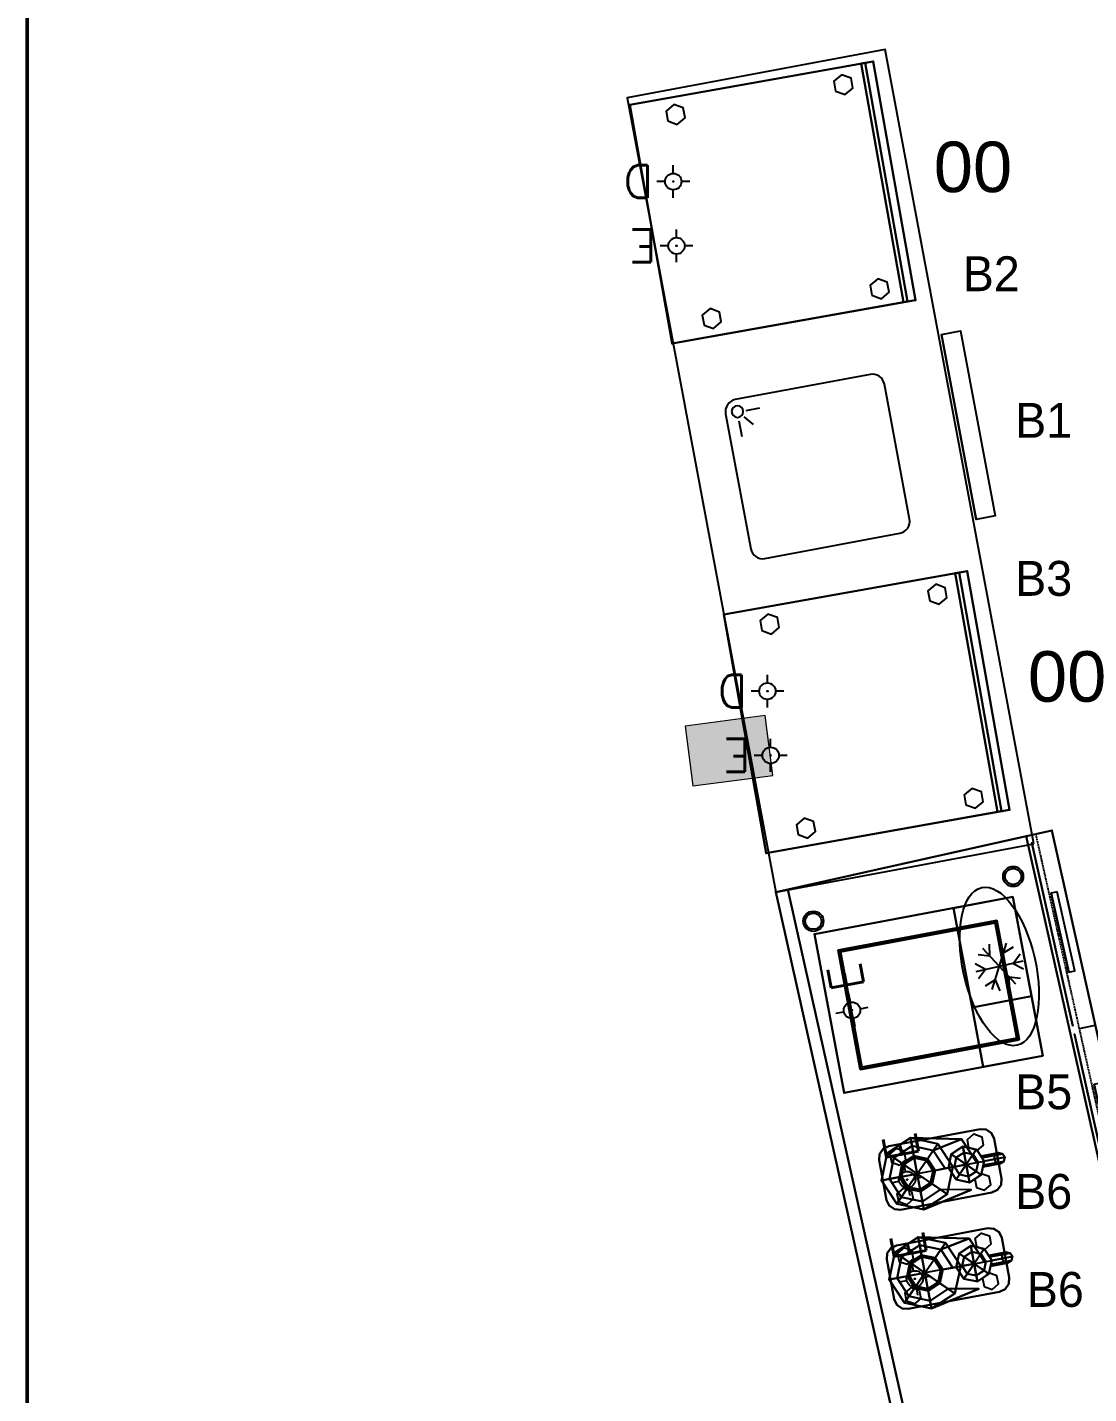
# Model space of a CAD drawing. Header units: millimetres. Extents: x 89237 to 96871, y -22823 to -19192.
# Drawn here: x 89883.7 to 90146.6, y -21061.9 to -20723.7 of the extents above; entities that cross this region are included whole.
import ezdxf
from ezdxf.enums import TextEntityAlignment as Align

# ---------------------------------------------------------------- set-up
doc = ezdxf.new("R2010")
doc.units = ezdxf.units.MM
doc.header["$LTSCALE"] = 5
doc.linetypes.add('NASCOSTA', pattern=[0.375, 0.25, -0.125])
for name, color, linetype in [('200-EquipBlack-3d', 250, 'Continuous'), ('200-EquipBorder-2d', 9, 'Continuous'), ('200-EquipGlass-3D', 140, 'Continuous'), ('200-EquipGlass3ds-3D', 140, 'Continuous'), ('200-EquipID-2d', 7, 'Continuous'), ('200-EquipInternal-2d', 252, 'Continuous'), ('200-EquipSteel-3d', 9, 'Continuous'), ('250-Connections-2d', 6, 'Continuous'), ('250-Drain-2D', 140, 'Continuous'), ('250-ele-2d', 20, 'Continuous'), ('HG-002 Çizgi', 7, 'Continuous')]:
    doc.layers.add(name, color=color, linetype=linetype)
doc.layers.add('200-InsPoint-3D', color=3, linetype='Continuous', plot=False)
doc.layers.add('KALEM0.12', color=220, linetype='Continuous', lineweight=15)
doc.layers.add('KALEM0.45', color=32, linetype='Continuous', lineweight=50)
doc.styles.add('ARIAL', font='arial.ttf')
doc.styles.add('ROMANS', font='micross.ttf')
doc.styles.add('SIMPLEX', font='simplex')
doc.styles.add('TAKSİM', font='GOTHIC.TTF', dxfattribs={"height": 20})

# ---------------------------------------------------------------- blocks, each defined once
blk = doc.blocks.new('ECON')
at = {"layer": '250-ele-2d'}
for p, q in [((0, 40.6), (0, 20.3)), ((-40.6, 0), (-20.3, 0)), ((20.3, 0), (40.6, 0)), ((0, -20.3), (0, -40.6))]:
    blk.add_line(p, q, dxfattribs=at)
for radius in [20.3, 1]:
    blk.add_circle((0, 0), radius, dxfattribs=at)
blk.add_point((0, 0), dxfattribs=at)
at = {"layer": '250-ele-2d', "style": 'SIMPLEX', "flags": 8}
blk.add_attdef('E', (50, -40.6), '', height=81, dxfattribs=at)
blk = doc.blocks.new('AGRUMETTE')
at = {"layer": '200-EquipBorder-2d'}
blk.add_lwpolyline([(0, -500), (0, 0), (400, 0), (400, -500)], close=True, dxfattribs=at)
at = {"layer": '200-EquipInternal-2d'}
for points in [[(50, -450), (50, -50), (350, -50), (350, -450)], [(55, -445), (55, -55), (345, -55), (345, -445)]]:
    blk.add_lwpolyline(points, close=True, dxfattribs=at)
at = {"layer": '200-EquipSteel-3d'}
for p, q in [((50, -450, 1700), (350, -450, 1700)), ((50, -450, 1775), (350, -450, 1775))]:
    blk.add_line(p, q, dxfattribs=at)
for points in [[(0, 0, 1700), (0, -500, 1700), (400, -500, 1700), (400, 0, 1700)], [(400, 0, 900), (400, 0, 1700), (0, 0, 1700), (0, 0, 900)], [(400, -350, 950), (400, -350, 1150), (150, -350, 1150), (150, -350, 950)], [(150, -500, 950), (400, -500, 950), (400, -350, 950), (150, -350, 950)], [(150, -500, 1150), (400, -500, 1150), (400, -350, 1150), (150, -350, 1150)], [(400, -500, 900), (400, -500, 950), (0, -500, 950), (0, -500, 900)], [(0, -500, 1700), (0, -500, 1150), (400, -500, 1150), (400, -500, 1700)]]:
    blk.add_3dface(points, dxfattribs=at)
for points, invisible_edges in [([(0, -350, 950), (0, -500, 950), (0, -500, 900), (0, 0, 900)], 8), ([(0, 0, 900), (0, 0, 1150), (0, -350, 1150), (0, -350, 950)], 10), ([(0, 0, 1700), (0, -500, 1700), (0, -500, 1150), (0, 0, 1150)], 4), ([(400, 0, 1700), (400, -500, 1700), (400, -500, 1150), (400, 0, 1150)], 4), ([(400, 0, 900), (400, 0, 1150), (400, -350, 1150), (400, -350, 950)], 10), ([(400, -350, 950), (400, -500, 950), (400, -500, 900), (400, 0, 900)], 8)]:
    blk.add_3dface(points, dxfattribs=dict(at, invisible_edges=invisible_edges))
at = {"layer": '200-InsPoint-3D'}
for p in [(0, 0), (400, 0)]:
    blk.add_point(p, dxfattribs=at)
at = {"layer": '250-ele-2d'}
blk.add_blockref('ECON', (197.6, -56.6), dxfattribs=at).add_auto_attribs({'E': 'E'})
at = {"layer": '200-InsPoint-3D'}
blk.add_attdef('DISTANG', (0, 0), '', height=1, dxfattribs=at)
at = {"layer": '200-EquipSteel-3d'}
mesh = blk.add_polymesh((6, 3), dxfattribs=at)
for k, corner in enumerate([(55, -55, 1705), (55, -55, 1700), (55, -55, 1700), (55, -445, 1705), (55, -445, 1700), (55, -445, 1700), (50, -450, 1705), (50, -450, 1700), (55, -445, 1700), (50, -50, 1705), (50, -50, 1700), (55, -55, 1700), (50, -50, 1705), (50, -50, 1705), (55, -55, 1705), (50, -450, 1705), (50, -450, 1705), (55, -445, 1705)]):
    mesh.set_mesh_vertex(divmod(k, 3), corner)
mesh = blk.add_polymesh((6, 3), dxfattribs=at)
for k, corner in enumerate([(350, -50, 1705), (350, -50, 1700), (350, -50, 1700), (50, -50, 1705), (50, -50, 1700), (50, -50, 1700), (55, -55, 1705), (55, -55, 1700), (50, -50, 1700), (345, -55, 1705), (345, -55, 1700), (350, -50, 1700), (345, -55, 1705), (345, -55, 1705), (350, -50, 1705), (55, -55, 1705), (55, -55, 1705), (50, -50, 1705)]):
    mesh.set_mesh_vertex(divmod(k, 3), corner)
mesh = blk.add_polymesh((6, 3), dxfattribs=at)
for k, corner in enumerate([(350, -50, 1780), (350, -50, 1775), (350, -50, 1775), (50, -50, 1780), (50, -50, 1775), (50, -50, 1775), (55, -55, 1780), (55, -55, 1775), (50, -50, 1775), (345, -55, 1780), (345, -55, 1775), (350, -50, 1775), (345, -55, 1780), (345, -55, 1780), (350, -50, 1780), (55, -55, 1780), (55, -55, 1780), (50, -50, 1780)]):
    mesh.set_mesh_vertex(divmod(k, 3), corner)
mesh = blk.add_polymesh((6, 3), dxfattribs=at)
for k, corner in enumerate([(55, -55, 1780), (55, -55, 1775), (55, -55, 1775), (55, -445, 1780), (55, -445, 1775), (55, -445, 1775), (50, -450, 1780), (50, -450, 1775), (55, -445, 1775), (50, -50, 1780), (50, -50, 1775), (55, -55, 1775), (50, -50, 1780), (50, -50, 1780), (55, -55, 1780), (50, -450, 1780), (50, -450, 1780), (55, -445, 1780)]):
    mesh.set_mesh_vertex(divmod(k, 3), corner)
mesh = blk.add_polymesh((6, 3), dxfattribs=at)
for k, corner in enumerate([(55, -55, 1775), (55, -55, 1705), (55, -55, 1705), (50, -55, 1775), (50, -55, 1705), (50, -55, 1705), (50, -50, 1775), (50, -50, 1705), (50, -55, 1705), (55, -50, 1775), (55, -50, 1705), (55, -55, 1705), (55, -50, 1775), (55, -50, 1775), (55, -55, 1775), (50, -50, 1775), (50, -50, 1775), (50, -55, 1775)]):
    mesh.set_mesh_vertex(divmod(k, 3), corner)
mesh = blk.add_polymesh((6, 3), dxfattribs=at)
for k, corner in enumerate([(50, -445, 1742.5), (50, -445, 1737.5), (50, -445, 1737.5), (50, -55, 1742.5), (50, -55, 1737.5), (50, -55, 1737.5), (55, -55, 1742.5), (55, -55, 1737.5), (50, -55, 1737.5), (55, -445, 1742.5), (55, -445, 1737.5), (50, -445, 1737.5), (55, -445, 1742.5), (55, -445, 1742.5), (50, -445, 1742.5), (55, -55, 1742.5), (55, -55, 1742.5), (50, -55, 1742.5)]):
    mesh.set_mesh_vertex(divmod(k, 3), corner)
mesh = blk.add_polymesh((6, 3), dxfattribs=at)
for k, corner in enumerate([(345, -55, 1742.5), (345, -55, 1737.5), (345, -55, 1737.5), (55, -55, 1742.5), (55, -55, 1737.5), (55, -55, 1737.5), (55, -50, 1742.5), (55, -50, 1737.5), (55, -55, 1737.5), (345, -50, 1742.5), (345, -50, 1737.5), (345, -55, 1737.5), (345, -50, 1742.5), (345, -50, 1742.5), (345, -55, 1742.5), (55, -50, 1742.5), (55, -50, 1742.5), (55, -55, 1742.5)]):
    mesh.set_mesh_vertex(divmod(k, 3), corner)
mesh = blk.add_polymesh((6, 3), dxfattribs=at)
for k, corner in enumerate([(345, -55, 1705), (345, -55, 1700), (345, -55, 1700), (345, -445, 1705), (345, -445, 1700), (345, -445, 1700), (350, -450, 1705), (350, -450, 1700), (345, -445, 1700), (350, -50, 1705), (350, -50, 1700), (345, -55, 1700), (350, -50, 1705), (350, -50, 1705), (345, -55, 1705), (350, -450, 1705), (350, -450, 1705), (345, -445, 1705)]):
    mesh.set_mesh_vertex(divmod(k, 3), corner)
mesh = blk.add_polymesh((6, 3), dxfattribs=at)
for k, corner in enumerate([(345, -55, 1780), (345, -55, 1775), (345, -55, 1775), (345, -445, 1780), (345, -445, 1775), (345, -445, 1775), (350, -450, 1780), (350, -450, 1775), (345, -445, 1775), (350, -50, 1780), (350, -50, 1775), (345, -55, 1775), (350, -50, 1780), (350, -50, 1780), (345, -55, 1780), (350, -450, 1780), (350, -450, 1780), (345, -445, 1780)]):
    mesh.set_mesh_vertex(divmod(k, 3), corner)
mesh = blk.add_polymesh((6, 3), dxfattribs=at)
for k, corner in enumerate([(350, -55, 1775), (350, -55, 1705), (350, -55, 1705), (345, -55, 1775), (345, -55, 1705), (345, -55, 1705), (345, -50, 1775), (345, -50, 1705), (345, -55, 1705), (350, -50, 1775), (350, -50, 1705), (350, -55, 1705), (350, -50, 1775), (350, -50, 1775), (350, -55, 1775), (345, -50, 1775), (345, -50, 1775), (345, -55, 1775)]):
    mesh.set_mesh_vertex(divmod(k, 3), corner)
mesh = blk.add_polymesh((6, 3), dxfattribs=at)
for k, corner in enumerate([(345, -55, 1742.5), (345, -55, 1737.5), (345, -55, 1737.5), (345, -445, 1742.5), (345, -445, 1737.5), (345, -445, 1737.5), (350, -445, 1742.5), (350, -445, 1737.5), (345, -445, 1737.5), (350, -55, 1742.5), (350, -55, 1737.5), (345, -55, 1737.5), (350, -55, 1742.5), (350, -55, 1742.5), (345, -55, 1742.5), (350, -445, 1742.5), (350, -445, 1742.5), (345, -445, 1742.5)]):
    mesh.set_mesh_vertex(divmod(k, 3), corner)
mesh = blk.add_polymesh((6, 3), dxfattribs=at)
for k, corner in enumerate([(150, -500, 1150), (150, -500, 950), (150, -500, 950), (0, -500, 1150), (0, -500, 950), (0, -500, 950), (0, -350, 1150), (0, -350, 950), (0, -500, 950), (150, -350, 1150), (150, -350, 950), (150, -500, 950), (150, -350, 1150), (150, -350, 1150), (150, -500, 1150), (0, -350, 1150), (0, -350, 1150), (0, -500, 1150)]):
    mesh.set_mesh_vertex(divmod(k, 3), corner)
mesh = blk.add_polymesh((6, 3), dxfattribs=at)
for k, corner in enumerate([(350, -450, 1705), (350, -450, 1700), (350, -450, 1700), (50, -450, 1705), (50, -450, 1700), (50, -450, 1700), (55, -445, 1705), (55, -445, 1700), (50, -450, 1700), (345, -445, 1705), (345, -445, 1700), (350, -450, 1700), (345, -445, 1705), (345, -445, 1705), (350, -450, 1705), (55, -445, 1705), (55, -445, 1705), (50, -450, 1705)]):
    mesh.set_mesh_vertex(divmod(k, 3), corner)
mesh = blk.add_polymesh((6, 3), dxfattribs=at)
for k, corner in enumerate([(350, -450, 1780), (350, -450, 1775), (350, -450, 1775), (50, -450, 1780), (50, -450, 1775), (50, -450, 1775), (55, -445, 1780), (55, -445, 1775), (50, -450, 1775), (345, -445, 1780), (345, -445, 1775), (350, -450, 1775), (345, -445, 1780), (345, -445, 1780), (350, -450, 1780), (55, -445, 1780), (55, -445, 1780), (50, -450, 1780)]):
    mesh.set_mesh_vertex(divmod(k, 3), corner)
mesh = blk.add_polymesh((6, 3), dxfattribs=at)
for k, corner in enumerate([(55, -450, 1775), (55, -450, 1705), (55, -450, 1705), (50, -450, 1775), (50, -450, 1705), (50, -450, 1705), (50, -445, 1775), (50, -445, 1705), (50, -450, 1705), (55, -445, 1775), (55, -445, 1705), (55, -450, 1705), (55, -445, 1775), (55, -445, 1775), (55, -450, 1775), (50, -445, 1775), (50, -445, 1775), (50, -450, 1775)]):
    mesh.set_mesh_vertex(divmod(k, 3), corner)
mesh = blk.add_polymesh((6, 3), dxfattribs=at)
for k, corner in enumerate([(345, -450, 1742.5), (345, -450, 1737.5), (345, -450, 1737.5), (55, -450, 1742.5), (55, -450, 1737.5), (55, -450, 1737.5), (55, -445, 1742.5), (55, -445, 1737.5), (55, -450, 1737.5), (345, -445, 1742.5), (345, -445, 1737.5), (345, -450, 1737.5), (345, -445, 1742.5), (345, -445, 1742.5), (345, -450, 1742.5), (55, -445, 1742.5), (55, -445, 1742.5), (55, -450, 1742.5)]):
    mesh.set_mesh_vertex(divmod(k, 3), corner)
mesh = blk.add_polymesh((6, 3), dxfattribs=at)
for k, corner in enumerate([(350, -450, 1775), (350, -450, 1705), (350, -450, 1705), (345, -450, 1775), (345, -450, 1705), (345, -450, 1705), (345, -445, 1775), (345, -445, 1705), (345, -450, 1705), (350, -445, 1775), (350, -445, 1705), (350, -450, 1705), (350, -445, 1775), (350, -445, 1775), (350, -450, 1775), (345, -445, 1775), (345, -445, 1775), (345, -450, 1775)]):
    mesh.set_mesh_vertex(divmod(k, 3), corner)
blk = doc.blocks.new('A$C71661EE6')
at = {"layer": '200-EquipBorder-2d'}
for p, q in [((3.12, 34.8), (3.12, 31.39)), ((4.6, 35.72), (6.84, 33.78)), ((5.31, 37.09), (9.29, 37.09))]:
    blk.add_line(p, q, dxfattribs=at)
blk.add_lwpolyline([(37, 0), (3, 0, -0.414214), (0, 3), (0, 37, -0.414214), (3, 40), (37, 40, -0.414214), (40, 37), (40, 3, -0.414214)], format="xyb", close=True, dxfattribs=at)
blk.add_circle((3, 37), 1.44, dxfattribs=at)
blk = doc.blocks.new('NUC1DP')
at = {"layer": '200-EquipBlack-3d', "extrusion": (1, 0, 0)}
blk.add_lwpolyline([(-582, 30), (-70, 30), (-70, 150), (0, 150), (0, 800), (-582, 800)], close=True, dxfattribs=at)
at = {"layer": '200-EquipBorder-2d'}
blk.add_lwpolyline([(600, 0), (600, 0), (0, 0), (0, 0), (0, 0), (0, -612), (600, -612), (600, 0)], close=True, dxfattribs=at)
at = {"layer": '200-EquipInternal-2d'}
blk.add_line((0, -582), (600, -582), dxfattribs=at)
at = {"layer": '200-EquipSteel-3d'}
for points in [[(31, -85.8), (18.5, -107.5), (31, -129.2), (56, -129.2), (68.5, -107.5), (56, -85.8)], [(544, -85.8), (531.5, -107.5), (544, -129.2), (569, -129.2), (581.5, -107.5), (569, -85.8)], [(31, -507.8), (18.5, -529.5), (31, -551.2), (56, -551.2), (68.5, -529.5), (56, -507.8)], [(544, -507.8), (531.5, -529.5), (544, -551.2), (569, -551.2), (581.5, -529.5), (569, -507.8)]]:
    blk.add_lwpolyline(points, close=True, dxfattribs=at)
at = {"layer": '200-EquipSteel-3d', "invisible_edges": 15}
for points in [[(0, -70, 150), (0, 0, 150), (0, 0, 800), (0, -70, 800)], [(600, -70, 150), (600, 0, 150), (600, 0, 800), (600, -70, 800)], [(0, -582, 30), (0, -70, 30), (0, -70, 800), (0, -582, 800)], [(600, -582, 30), (600, -70, 30), (600, -70, 800), (600, -582, 800)]]:
    blk.add_3dface(points, dxfattribs=at)
at = {"layer": '200-InsPoint-3D'}
for p in [(0, 0), (600, 0), (0, -612), (600, -612)]:
    blk.add_point(p, dxfattribs=at)
blk.add_attdef('DISTANG', (0, 0), '', height=1, dxfattribs=at)
at = {"layer": '200-EquipBlack-3d'}
mesh = blk.add_polymesh((6, 3), dxfattribs=at)
for k, corner in enumerate([(600, -612, 800), (600, -612, 730), (600, -612, 730), (0, -612, 800), (0, -612, 730), (0, -612, 730), (0, -582, 800), (0, -582, 730), (0, -612, 730), (600, -582, 800), (600, -582, 730), (600, -612, 730), (600, -582, 800), (600, -582, 800), (600, -612, 800), (0, -582, 800), (0, -582, 800), (0, -612, 800)]):
    mesh.set_mesh_vertex(divmod(k, 3), corner)
at = {"layer": '200-EquipSteel-3d'}
mesh = blk.add_polymesh((6, 3), dxfattribs=at)
for k, corner in enumerate([(600, -612, 850), (600, -612, 800), (600, -612, 800), (0, -612, 850), (0, -612, 800), (0, -612, 800), (0, 0, 850), (0, 0, 800), (0, -612, 800), (600, 0, 850), (600, 0, 800), (600, -612, 800), (600, 0, 850), (600, 0, 850), (600, -612, 850), (0, 0, 850), (0, 0, 850), (0, -612, 850)]):
    mesh.set_mesh_vertex(divmod(k, 3), corner)
mesh = blk.add_polymesh((6, 3), dxfattribs=at)
for k, corner in enumerate([(600, -612, 330), (600, -612, 30), (600, -612, 30), (0, -612, 330), (0, -612, 30), (0, -612, 30), (0, -582, 330), (0, -582, 30), (0, -612, 30), (600, -582, 330), (600, -582, 30), (600, -612, 30), (600, -582, 330), (600, -582, 330), (600, -612, 330), (0, -582, 330), (0, -582, 330), (0, -612, 330)]):
    mesh.set_mesh_vertex(divmod(k, 3), corner)
mesh = blk.add_polymesh((6, 3), dxfattribs=at)
for k, corner in enumerate([(600, -612, 720), (600, -612, 340), (600, -612, 340), (0, -612, 720), (0, -612, 340), (0, -612, 340), (0, -592, 720), (0, -592, 340), (0, -612, 340), (600, -592, 720), (600, -592, 340), (600, -612, 340), (600, -592, 720), (600, -592, 720), (600, -612, 720), (0, -592, 720), (0, -592, 720), (0, -612, 720)]):
    mesh.set_mesh_vertex(divmod(k, 3), corner)
blk = doc.blocks.new('attrib')
at = {"layer": '200-EquipID-2d', "style": 'ARIAL'}
blk.add_attdef('POS', text='', height=2.5, dxfattribs=at).set_placement((0, 0, -1), align=Align.MIDDLE)
at = {"layer": '200-EquipID-2d', "style": 'ROMANS', "flags": 1}
for tag, p in [('ZONA', (0, -4.905, -2)), ('EQUIPMENTDATA', (0, -7.89, -2)), ('LONGDESCR', (0, -11.302, -2)), ('EQUIPMENTCONN', (0, -14.714, -2)), ('ACCESSORYDATA', (0, -18.552, -2)), ('ACCESSORYCONN', (0, -21.857, -2))]:
    blk.add_attdef(tag, text='', height=2.5, dxfattribs=at).set_placement(p, align=Align.CENTER)
blk = doc.blocks.new('DCON')
at = {"layer": '250-Drain-2D'}
for p, q in [((0, 40.6), (0, 20.3)), ((-40.6, 0), (-20.3, 0)), ((20.3, 0), (40.6, 0)), ((0, -20.3), (0, -40.6))]:
    blk.add_line(p, q, dxfattribs=at)
for radius in [20.3, 1]:
    blk.add_circle((0, 0), radius, dxfattribs=at)
blk.add_point((0, 0), dxfattribs=at)
at = {"layer": '250-Drain-2D', "style": 'SIMPLEX', "flags": 8}
blk.add_attdef('D', (50, -40.6), '', height=81, dxfattribs=at)
blk = doc.blocks.new('ice')
at = {"layer": '200-EquipInternal-2d'}
for p, q in [((-30.3, 17.5), (-39.7, 45)), ((0, 35), (-19.1, 56.9)), ((0, -60), (0, 60)), ((0, 35), (19.1, 56.9)), ((30.3, 17.5), (39.7, 45)), ((-30.3, 17.5), (-58.8, 11.9)), ((-52, -30), (52, 30)), ((-52, 30), (52, -30)), ((30.3, 17.5), (58.8, 11.9)), ((-30.3, -17.5), (-58.8, -11.9)), ((-30.3, -17.5), (-39.7, -45)), ((30.3, -17.5), (58.8, -11.9)), ((30.3, -17.5), (39.7, -45)), ((0, -35), (-19.1, -56.9)), ((0, -35), (19.1, -56.9))]:
    blk.add_line(p, q, dxfattribs=at)
blk.add_ellipse((0, 0), major_axis=(-200, 0), ratio=0.45, dxfattribs=at)
blk = doc.blocks.new('HAC')
at = {"layer": '250-Connections-2d'}
for p, q in [((-2.76, 4.09), (-2.76, -4.09)), ((2.76, 4.09), (2.76, -4.09)), ((-2.76, 0), (2.76, 0))]:
    blk.add_line(p, q, dxfattribs=at)
blk.add_circle((0, 0), 7.5, dxfattribs=at)
blk = doc.blocks.new('HB3PU')
at = {"layer": '200-EquipBlack-3d', "extrusion": (0, -1, 0), "elevation": 665}
for points in [[(596.5, 756.4), (596.5, 706.4), (396.5, 706.4), (396.5, 756.4)], [(1081.5, 756.4), (1081.5, 706.4), (881.5, 706.4), (881.5, 756.4)], [(1566.5, 756.4), (1566.5, 706.4), (1366.5, 706.4), (1366.5, 756.4)]]:
    blk.add_lwpolyline(points, close=True, dxfattribs=at)
at = {"layer": '200-EquipBlack-3d'}
for points in [[(596.5, -680, 756.4), (596.5, -665, 706.4), (396.5, -665, 706.4), (396.5, -680, 756.4)], [(1081.5, -680, 756.4), (1081.5, -665, 706.4), (881.5, -665, 706.4), (881.5, -680, 756.4)], [(1566.5, -680, 756.4), (1566.5, -665, 706.4), (1366.5, -665, 706.4), (1366.5, -680, 756.4)], [(66.4, -700.5, 785.2), (106.4, -700.5, 785.2), (106.4, -700.5, 805.2), (66.4, -700.5, 805.2)], [(113.9, -700.5, 785.2), (133.9, -700.5, 785.2), (133.9, -700.5, 805.2), (113.9, -700.5, 805.2)]]:
    blk.add_3dface(points, dxfattribs=at)
at = {"layer": '200-EquipBorder-2d'}
blk.add_lwpolyline([(0, -700), (1718, -700), (1718, 0), (0, 0)], close=True, dxfattribs=at)
at = {"layer": '200-EquipInternal-2d'}
for p, q in [((0, -30), (1718, -30)), ((739.5, -660), (739.5, -700)), ((1224.5, -660), (1224.5, -700))]:
    blk.add_line(p, q, dxfattribs=at)
at = {"layer": '200-EquipInternal-2d', "linetype": 'NASCOSTA'}
blk.add_line((250, -660), (1718, -660), dxfattribs=at)
at = {"layer": '200-EquipInternal-2d'}
blk.add_lwpolyline([(250, -660), (250, -740), (0, -740), (0, -700)], dxfattribs=at)
at = {"layer": '200-EquipSteel-3d', "extrusion": (0, -1, 0)}
for points, elevation in [([(264, 230), (264, 830), (729, 830), (729, 230)], 645), ([(749, 230), (749, 830), (1214, 830), (1214, 230)], 645), ([(1234, 230), (1234, 830), (1699, 830), (1699, 230)], 645), ([(30.9, 547.8), (70.9, 547.8), (70.9, 557.8), (30.9, 557.8)], 700.5), ([(30.9, 572.8), (70.9, 572.8), (70.9, 582.8), (30.9, 582.8)], 700.5), ([(30.9, 597.8), (70.9, 597.8), (70.9, 607.8), (30.9, 607.8)], 700.5), ([(30.9, 622.8), (70.9, 622.8), (70.9, 632.8), (30.9, 632.8)], 700.5), ([(30.9, 647.8), (70.9, 647.8), (70.9, 657.8), (30.9, 657.8)], 700.5), ([(30.9, 672.8), (70.9, 672.8), (70.9, 682.8), (30.9, 682.8)], 700.5), ([(30.9, 697.8), (70.9, 697.8), (70.9, 707.8), (30.9, 707.8)], 700.5), ([(30.9, 722.8), (70.9, 722.8), (70.9, 732.8), (30.9, 732.8)], 700.5), ([(30.9, 747.8), (70.9, 747.8), (70.9, 757.8), (30.9, 757.8)], 700.5), ([(30.9, 247.7), (70.9, 247.7), (70.9, 257.7), (30.9, 257.7)], 700.5), ([(30.9, 322.7), (70.9, 322.7), (70.9, 332.7), (30.9, 332.7)], 700.5), ([(30.9, 272.7), (70.9, 272.7), (70.9, 282.7), (30.9, 282.7)], 700.5), ([(30.9, 297.7), (70.9, 297.7), (70.9, 307.7), (30.9, 307.7)], 700.5), ([(30.9, 347.7), (70.9, 347.7), (70.9, 357.7), (30.9, 357.7)], 700.5), ([(30.9, 372.7), (70.9, 372.7), (70.9, 382.7), (30.9, 382.7)], 700.5), ([(30.9, 447.7), (70.9, 447.7), (70.9, 457.7), (30.9, 457.7)], 700.5), ([(30.9, 422.7), (70.9, 422.7), (70.9, 432.7), (30.9, 432.7)], 700.5), ([(30.9, 397.7), (70.9, 397.7), (70.9, 407.7), (30.9, 407.7)], 700.5), ([(80.9, 547.8), (120.9, 547.8), (120.9, 557.8), (80.9, 557.8)], 700.5), ([(80.9, 572.8), (120.9, 572.8), (120.9, 582.8), (80.9, 582.8)], 700.5), ([(80.9, 597.8), (120.9, 597.8), (120.9, 607.8), (80.9, 607.8)], 700.5), ([(80.9, 622.8), (120.9, 622.8), (120.9, 632.8), (80.9, 632.8)], 700.5), ([(80.9, 647.8), (120.9, 647.8), (120.9, 657.8), (80.9, 657.8)], 700.5), ([(80.9, 672.8), (120.9, 672.8), (120.9, 682.8), (80.9, 682.8)], 700.5), ([(80.9, 697.8), (120.9, 697.8), (120.9, 707.8), (80.9, 707.8)], 700.5), ([(80.9, 722.8), (120.9, 722.8), (120.9, 732.8), (80.9, 732.8)], 700.5), ([(80.9, 747.8), (120.9, 747.8), (120.9, 757.8), (80.9, 757.8)], 700.5), ([(80.9, 247.7), (120.9, 247.7), (120.9, 257.7), (80.9, 257.7)], 700.5), ([(80.9, 322.7), (120.9, 322.7), (120.9, 332.7), (80.9, 332.7)], 700.5), ([(80.9, 272.7), (120.9, 272.7), (120.9, 282.7), (80.9, 282.7)], 700.5), ([(80.9, 297.7), (120.9, 297.7), (120.9, 307.7), (80.9, 307.7)], 700.5), ([(80.9, 347.7), (120.9, 347.7), (120.9, 357.7), (80.9, 357.7)], 700.5), ([(80.9, 372.7), (120.9, 372.7), (120.9, 382.7), (80.9, 382.7)], 700.5), ([(80.9, 447.7), (120.9, 447.7), (120.9, 457.7), (80.9, 457.7)], 700.5), ([(80.9, 422.7), (120.9, 422.7), (120.9, 432.7), (80.9, 432.7)], 700.5), ([(80.9, 397.7), (120.9, 397.7), (120.9, 407.7), (80.9, 407.7)], 700.5), ([(130.9, 547.8), (170.9, 547.8), (170.9, 557.8), (130.9, 557.8)], 700.5), ([(130.9, 572.8), (170.9, 572.8), (170.9, 582.8), (130.9, 582.8)], 700.5), ([(130.9, 597.8), (170.9, 597.8), (170.9, 607.8), (130.9, 607.8)], 700.5), ([(130.9, 622.8), (170.9, 622.8), (170.9, 632.8), (130.9, 632.8)], 700.5), ([(130.9, 647.8), (170.9, 647.8), (170.9, 657.8), (130.9, 657.8)], 700.5), ([(130.9, 672.8), (170.9, 672.8), (170.9, 682.8), (130.9, 682.8)], 700.5), ([(130.9, 697.8), (170.9, 697.8), (170.9, 707.8), (130.9, 707.8)], 700.5), ([(130.9, 722.8), (170.9, 722.8), (170.9, 732.8), (130.9, 732.8)], 700.5), ([(130.9, 747.8), (170.9, 747.8), (170.9, 757.8), (130.9, 757.8)], 700.5), ([(130.9, 247.7), (170.9, 247.7), (170.9, 257.7), (130.9, 257.7)], 700.5), ([(130.9, 272.7), (170.9, 272.7), (170.9, 282.7), (130.9, 282.7)], 700.5), ([(130.9, 297.7), (170.9, 297.7), (170.9, 307.7), (130.9, 307.7)], 700.5), ([(130.9, 322.7), (170.9, 322.7), (170.9, 332.7), (130.9, 332.7)], 700.5), ([(130.9, 347.7), (170.9, 347.7), (170.9, 357.7), (130.9, 357.7)], 700.5), ([(130.9, 372.7), (170.9, 372.7), (170.9, 382.7), (130.9, 382.7)], 700.5), ([(130.9, 447.7), (170.9, 447.7), (170.9, 457.7), (130.9, 457.7)], 700.5), ([(130.9, 397.7), (170.9, 397.7), (170.9, 407.7), (130.9, 407.7)], 700.5), ([(130.9, 422.7), (170.9, 422.7), (170.9, 432.7), (130.9, 432.7)], 700.5), ([(180.9, 547.8), (220.9, 547.8), (220.9, 557.8), (180.9, 557.8)], 700.5), ([(180.9, 572.8), (220.9, 572.8), (220.9, 582.8), (180.9, 582.8)], 700.5), ([(180.9, 597.8), (220.9, 597.8), (220.9, 607.8), (180.9, 607.8)], 700.5), ([(180.9, 622.8), (220.9, 622.8), (220.9, 632.8), (180.9, 632.8)], 700.5), ([(180.9, 647.8), (220.9, 647.8), (220.9, 657.8), (180.9, 657.8)], 700.5), ([(180.9, 672.8), (220.9, 672.8), (220.9, 682.8), (180.9, 682.8)], 700.5), ([(180.9, 697.8), (220.9, 697.8), (220.9, 707.8), (180.9, 707.8)], 700.5), ([(180.9, 722.8), (220.9, 722.8), (220.9, 732.8), (180.9, 732.8)], 700.5), ([(180.9, 747.8), (220.9, 747.8), (220.9, 757.8), (180.9, 757.8)], 700.5), ([(180.9, 247.7), (220.9, 247.7), (220.9, 257.7), (180.9, 257.7)], 700.5), ([(180.9, 322.7), (220.9, 322.7), (220.9, 332.7), (180.9, 332.7)], 700.5), ([(180.9, 272.7), (220.9, 272.7), (220.9, 282.7), (180.9, 282.7)], 700.5), ([(180.9, 297.7), (220.9, 297.7), (220.9, 307.7), (180.9, 307.7)], 700.5), ([(180.9, 347.7), (220.9, 347.7), (220.9, 357.7), (180.9, 357.7)], 700.5), ([(180.9, 372.7), (220.9, 372.7), (220.9, 382.7), (180.9, 382.7)], 700.5), ([(180.9, 447.7), (220.9, 447.7), (220.9, 457.7), (180.9, 457.7)], 700.5), ([(180.9, 422.7), (220.9, 422.7), (220.9, 432.7), (180.9, 432.7)], 700.5), ([(180.9, 397.7), (220.9, 397.7), (220.9, 407.7), (180.9, 407.7)], 700.5)]:
    blk.add_lwpolyline(points, close=True, dxfattribs=dict(at, elevation=elevation))
at = {"layer": '200-EquipSteel-3d'}
for centre, radius in [((342, -75, 100), 25), ((342, -75), 20), ((1627.8, -75, 100), 25), ((1627.8, -75), 20), ((342, -582, 100), 25), ((342, -582), 20), ((1627.8, -582, 100), 25), ((1627.8, -582), 20)]:
    blk.add_circle(centre, radius, dxfattribs=at)
at = {"layer": '200-EquipSteel-3d', "invisible_edges": 15}
for points in [[(596.5, -685, 706.4), (729, -685, 230), (264, -685, 230), (396.5, -685, 706.4)], [(264, -685, 230), (396.5, -685, 706.4), (396.5, -685, 756.4), (264, -685, 830)], [(396.5, -685, 756.4), (264, -685, 830), (729, -685, 830), (596.5, -685, 756.4)], [(729, -685, 830), (729, -685, 230), (596.5, -685, 706.4), (596.5, -685, 756.4)], [(749, -685, 230), (881.5, -685, 706.4), (881.5, -685, 756.4), (749, -685, 830)], [(1081.5, -685, 706.4), (1214, -685, 230), (749, -685, 230), (881.5, -685, 706.4)], [(881.5, -685, 756.4), (749, -685, 830), (1214, -685, 830), (1081.5, -685, 756.4)], [(1214, -685, 830), (1214, -685, 230), (1081.5, -685, 706.4), (1081.5, -685, 756.4)], [(1566.5, -685, 706.4), (1699, -685, 230), (1234, -685, 230), (1366.5, -685, 706.4)], [(1234, -685, 230), (1366.5, -685, 706.4), (1366.5, -685, 756.4), (1234, -685, 830)], [(1366.5, -685, 756.4), (1234, -685, 830), (1699, -685, 830), (1566.5, -685, 756.4)], [(1699, -685, 830), (1699, -685, 230), (1566.5, -685, 706.4), (1566.5, -685, 756.4)]]:
    blk.add_3dface(points, dxfattribs=at)
at = {"layer": '200-InsPoint-3D'}
for p in [(0, 0), (1718, 0), (0, -700), (1718, -700)]:
    blk.add_point(p, dxfattribs=at)
blk.add_blockref('ice', (1418, -500))
at = {"layer": '250-Connections-2d', "xscale": 10, "yscale": 10, "zscale": 10}
blk.add_blockref('HAC', (273, -152.2), dxfattribs=at)
at = {"layer": '250-ele-2d'}
blk.add_blockref('ECON', (50, -99.2), dxfattribs=at).add_auto_attribs({'E': 'E'})
at = {"layer": '200-InsPoint-3D', "flags": 9}
blk.add_attdef('DISTANG', (0, 0), '', height=1, dxfattribs=at)
at = {"layer": '200-EquipSteel-3d'}
mesh = blk.add_polymesh((6, 3), dxfattribs=at)
for k, corner in enumerate([(1718, -700, 900), (1718, -700, 850), (1718, -700, 850), (0, -700, 900), (0, -700, 850), (0, -700, 850), (0, 0, 900), (0, 0, 850), (0, -700, 850), (1718, 0, 900), (1718, 0, 850), (1718, -700, 850), (1718, 0, 900), (1718, 0, 900), (1718, -700, 900), (0, 0, 900), (0, 0, 900), (0, -700, 900)]):
    mesh.set_mesh_vertex(divmod(k, 3), corner)
mesh = blk.add_polymesh((6, 3), dxfattribs=at)
for k, corner in enumerate([(1718, -635, 850), (1718, -635, 200), (1718, -635, 200), (0, -635, 850), (0, -635, 200), (0, -635, 200), (0, 0, 850), (0, 0, 200), (0, -635, 200), (1718, 0, 850), (1718, 0, 200), (1718, -635, 200), (1718, 0, 850), (1718, 0, 850), (1718, -635, 850), (0, 0, 850), (0, 0, 850), (0, -635, 850)]):
    mesh.set_mesh_vertex(divmod(k, 3), corner)
mesh = blk.add_polymesh((6, 3), dxfattribs=at)
for k, corner in enumerate([(1718, -30, 1000), (1718, -30, 900), (1718, -30, 900), (0, -30, 1000), (0, -30, 900), (0, -30, 900), (0, 0, 1000), (0, 0, 900), (0, -30, 900), (1718, 0, 1000), (1718, 0, 900), (1718, -30, 900), (1718, 0, 1000), (1718, 0, 1000), (1718, -30, 1000), (0, 0, 1000), (0, 0, 1000), (0, -30, 1000)]):
    mesh.set_mesh_vertex(divmod(k, 3), corner)
mesh = blk.add_polymesh((6, 3), dxfattribs=at)
for k, corner in enumerate([(243, -700, 830), (243, -700, 230), (243, -700, 230), (10, -700, 830), (10, -700, 230), (10, -700, 230), (10, -645, 830), (10, -645, 230), (10, -700, 230), (243, -645, 830), (243, -645, 230), (243, -700, 230), (243, -645, 830), (243, -645, 830), (243, -700, 830), (10, -645, 830), (10, -645, 830), (10, -700, 830)]):
    mesh.set_mesh_vertex(divmod(k, 3), corner)
blk = doc.blocks.new('TAURO')
at = {"layer": '200-EquipBlack-3d', "elevation": 900}
for points in [[(39.6, -65.3), (29.2, -47.3), (39.6, -29.3), (60.4, -29.3), (70.8, -47.3), (60.4, -65.3)], [(160.4, -65.3), (170.8, -47.3), (160.4, -29.3), (139.6, -29.3), (129.2, -47.3), (139.6, -65.3)], [(39.6, -224.7), (29.2, -242.7), (39.6, -260.7), (60.4, -260.7), (70.8, -242.7), (60.4, -224.7)], [(160.4, -224.7), (170.8, -242.7), (160.4, -260.7), (139.6, -260.7), (129.2, -242.7), (139.6, -224.7)]]:
    blk.add_lwpolyline(points, close=True, dxfattribs=at)
at = {"layer": '200-EquipBorder-2d'}
blk.add_lwpolyline([(50, -290), (35, -286), (24, -275), (20, -260), (20, -30), (24, -15), (35, -4), (50, 0), (150, 0), (165, -4), (176, -15), (180, -30), (180, -260), (176, -275), (165, -286), (150, -290)], close=True, dxfattribs=at)
at = {"layer": '200-EquipInternal-2d'}
for points in [[(100, 3.1), (163.6, -23.3), (190, -86.9), (163.6, -150.6), (100, -176.9), (36.4, -150.6), (10, -86.9), (36.4, -23.3)], [(68.2, -55.1), (100, -41.9), (131.8, -55.1), (145, -86.9), (131.8, -118.8), (100, -131.9), (68.2, -118.8), (55, -86.9)], [(100, -165.5), (131.8, -178.7), (145, -210.5), (131.8, -242.3), (100, -255.5), (68.2, -242.3), (55, -210.5), (68.2, -178.7)], [(100, -180.5), (121.2, -189.3), (130, -210.5), (121.2, -231.7), (100, -240.5), (78.8, -231.7), (70, -210.5), (78.8, -189.3)], [(86.5, -250.1), (100, -255.5), (113.5, -250.1), (113.5, -294), (109.5, -303.5), (100, -307.5), (90.5, -303.5), (86.5, -294)]]:
    blk.add_lwpolyline(points, close=True, dxfattribs=at)
at = {"layer": '200-EquipSteel-3d', "elevation": 940}
blk.add_lwpolyline([(180, -30), (176, -15), (165, -4), (150, 0), (50, 0), (35, -4), (24, -15), (20, -30), (20, -260), (24, -275), (35, -286), (50, -290), (150, -290), (165, -286), (176, -275), (180, -260)], close=True, dxfattribs=at)
at = {"layer": '200-EquipSteel-3d', "invisible_edges": 15}
for points in [[(50, -30, 970), (20, -30, 970), (24, -15, 970), (29.5, -9.5, 970)], [(20, -260, 970), (180, -260, 970), (180, -30, 970), (20, -30, 970)], [(50, -30, 970), (29.5, -9.5, 970), (35, -4, 970), (50, 0, 970)], [(50, 0, 970), (150, 0, 970), (150, -30, 970), (50, -30, 970)], [(150, -30, 970), (170.5, -9.5, 970), (165, -4, 970), (150, 0, 970)], [(150, -30, 970), (180, -30, 970), (176, -15, 970), (170.5, -9.5, 970)], [(50, -260, 970), (20, -260, 970), (24, -275, 970), (29.5, -280.5, 970)], [(50, -260, 970), (29.5, -280.5, 970), (35, -286, 970), (50, -290, 970)], [(50, -290, 970), (150, -290, 970), (150, -260, 970), (50, -260, 970)], [(150, -260, 970), (170.5, -280.5, 970), (165, -286, 970), (150, -290, 970)], [(150, -260, 970), (180, -260, 970), (176, -275, 970), (170.5, -280.5, 970)]]:
    blk.add_3dface(points, dxfattribs=at)
at = {"layer": '200-EquipSteel-3d'}
for points in [[(90.5, -303.5, 1125), (90.5, -251.5, 1135), (86.5, -250.1, 1135), (86.5, -294, 1125)], [(86.5, -250.1, 1130), (86.5, -250.1, 1135), (86.5, -294, 1125), (86.5, -294, 1120)], [(100, -255.5, 1135), (90.5, -251.5, 1135), (90.5, -303.5, 1125), (100, -307.5, 1125)], [(109.5, -303.5, 1125), (109.5, -251.5, 1135), (100, -255.5, 1135), (100, -307.5, 1125)], [(113.5, -294, 1125), (113.5, -250.1, 1135), (109.5, -251.5, 1135), (109.5, -303.5, 1125)], [(113.5, -250.1, 1130), (113.5, -250.1, 1135), (113.5, -294, 1125), (113.5, -294, 1120)]]:
    blk.add_3dface(points, dxfattribs=at)
at = {"layer": '250-ele-2d'}
blk.add_blockref('ECON', (90, -59.6), dxfattribs=at).add_auto_attribs({'E': 'E'})
at = {"layer": '200-InsPoint-3D', "flags": 9}
blk.add_attdef('DISTANG', (0, 0), '', height=1, dxfattribs=at)
at = {"layer": '200-EquipBlack-3d'}
mesh = blk.add_polymesh((8, 3), dxfattribs=dict(at, m_close=True))
for k, corner in enumerate([(100, -176.9, 1500), (100, -131.9, 1505), (100, -86.9, 1510), (36.4, -150.6, 1500), (68.2, -118.8, 1505), (100, -86.9, 1510), (10, -86.9, 1500), (55, -86.9, 1505), (100, -86.9, 1510), (36.4, -23.3, 1500), (68.2, -55.1, 1505), (100, -86.9, 1510), (100, 3.1, 1500), (100, -41.9, 1505), (100, -86.9, 1510), (163.6, -23.3, 1500), (131.8, -55.1, 1505), (100, -86.9, 1510), (190, -86.9, 1500), (145, -86.9, 1505), (100, -86.9, 1510), (163.6, -150.6, 1500), (131.8, -118.8, 1505), (100, -86.9, 1510)]):
    mesh.set_mesh_vertex(divmod(k, 3), corner)
at = {"layer": '200-EquipGlass-3D'}
mesh = blk.add_polymesh((8, 3), dxfattribs=dict(at, m_close=True))
for k, corner in enumerate([(100, -126.9, 1300), (100, -176.9, 1330), (100, -176.9, 1500), (71.7, -115.2, 1300), (36.4, -150.6, 1330), (36.4, -150.6, 1500), (60, -86.9, 1300), (10, -86.9, 1330), (10, -86.9, 1500), (71.7, -58.6, 1300), (36.4, -23.3, 1330), (36.4, -23.3, 1500), (100, -46.9, 1300), (100, 3.1, 1330), (100, 3.1, 1500), (128.3, -58.6, 1300), (163.6, -23.3, 1330), (163.6, -23.3, 1500), (140, -86.9, 1300), (190, -86.9, 1330), (190, -86.9, 1500), (128.3, -115.2, 1300), (163.6, -150.6, 1330), (163.6, -150.6, 1500)]):
    mesh.set_mesh_vertex(divmod(k, 3), corner)
mesh = blk.add_polymesh((8, 3), dxfattribs=dict(at, m_close=True))
for k, corner in enumerate([(100, -255.5, 1190), (100, -255.5, 1190), (100, -255.5, 1160), (68.2, -242.3, 1190), (68.2, -242.3, 1190), (68.2, -242.3, 1160), (55, -210.5, 1190), (55, -210.5, 1190), (55, -210.5, 1160), (68.2, -178.7, 1190), (68.2, -178.7, 1190), (68.2, -178.7, 1160), (100, -165.5, 1190), (100, -165.5, 1190), (100, -165.5, 1160), (131.8, -178.7, 1190), (131.8, -178.7, 1190), (131.8, -178.7, 1160), (145, -210.5, 1190), (145, -210.5, 1190), (145, -210.5, 1160), (131.8, -242.3, 1190), (131.8, -242.3, 1190), (131.8, -242.3, 1160)]):
    mesh.set_mesh_vertex(divmod(k, 3), corner)
at = {"layer": '200-EquipGlass3ds-3D'}
mesh = blk.add_polymesh((8, 3), dxfattribs=dict(at, m_close=True))
for k, corner in enumerate([(100, -126.9, 1300), (100, -176.9, 1330), (100, -176.9, 1500), (71.7, -115.2, 1300), (36.4, -150.6, 1330), (36.4, -150.6, 1500), (60, -86.9, 1300), (10, -86.9, 1330), (10, -86.9, 1500), (71.7, -58.6, 1300), (36.4, -23.3, 1330), (36.4, -23.3, 1500), (100, -46.9, 1300), (100, 3.1, 1330), (100, 3.1, 1500), (128.3, -58.6, 1300), (163.6, -23.3, 1330), (163.6, -23.3, 1500), (140, -86.9, 1300), (190, -86.9, 1330), (190, -86.9, 1500), (128.3, -115.2, 1300), (163.6, -150.6, 1330), (163.6, -150.6, 1500)]):
    mesh.set_mesh_vertex(divmod(k, 3), corner)
mesh = blk.add_polymesh((8, 3), dxfattribs=dict(at, m_close=True))
for k, corner in enumerate([(100, -255.5, 1190), (100, -255.5, 1190), (100, -255.5, 1160), (68.2, -242.3, 1190), (68.2, -242.3, 1190), (68.2, -242.3, 1160), (55, -210.5, 1190), (55, -210.5, 1190), (55, -210.5, 1160), (68.2, -178.7, 1190), (68.2, -178.7, 1190), (68.2, -178.7, 1160), (100, -165.5, 1190), (100, -165.5, 1190), (100, -165.5, 1160), (131.8, -178.7, 1190), (131.8, -178.7, 1190), (131.8, -178.7, 1160), (145, -210.5, 1190), (145, -210.5, 1190), (145, -210.5, 1160), (131.8, -242.3, 1190), (131.8, -242.3, 1190), (131.8, -242.3, 1160)]):
    mesh.set_mesh_vertex(divmod(k, 3), corner)
at = {"layer": '200-EquipSteel-3d'}
mesh = blk.add_polymesh((8, 6), dxfattribs=dict(at, m_close=True))
for k, corner in enumerate([(100, -126.9, 1300), (100, -126.9, 1280), (100, -156.9, 1250), (100, -156.9, 1040), (100, -236.9, 1040), (100, -236.9, 970), (128.3, -115.2, 1300), (128.3, -115.2, 1280), (149.5, -136.4, 1250), (149.5, -136.4, 1040), (163.6, -210.6, 1040), (163.6, -210.6, 970), (140, -86.9, 1300), (140, -86.9, 1280), (170, -86.9, 1250), (170, -86.9, 1040), (190, -86.9, 1040), (190, -86.9, 970), (128.3, -58.6, 1300), (128.3, -58.6, 1280), (149.5, -37.4, 1250), (149.5, -37.4, 1040), (163.6, -23.3, 1040), (163.6, -23.3, 970), (100, -46.9, 1300), (100, -46.9, 1280), (100, -16.9, 1250), (100, -16.9, 1040), (100, 3.1, 1040), (100, 3.1, 970), (71.7, -58.6, 1300), (71.7, -58.6, 1280), (50.5, -37.4, 1250), (50.5, -37.4, 1040), (36.4, -23.3, 1040), (36.4, -23.3, 970), (60, -86.9, 1300), (60, -86.9, 1280), (30, -86.9, 1250), (30, -86.9, 1040), (10, -86.9, 1040), (10, -86.9, 970), (71.7, -115.2, 1300), (71.7, -115.2, 1280), (50.5, -136.4, 1250), (50.5, -136.4, 1040), (36.4, -210.6, 1040), (36.4, -210.6, 970)]):
    mesh.set_mesh_vertex(divmod(k, 6), corner)
mesh = blk.add_polymesh((8, 5), dxfattribs=dict(at, m_close=True))
for k, corner in enumerate([(100, -210.5, 1250), (100, -240.5, 1250), (100, -240.5, 1230), (100, -255.5, 1230), (100, -255.5, 1190), (100, -210.5, 1250), (78.8, -231.7, 1250), (78.8, -231.7, 1230), (68.2, -242.3, 1230), (68.2, -242.3, 1190), (100, -210.5, 1250), (70, -210.5, 1250), (70, -210.5, 1230), (55, -210.5, 1230), (55, -210.5, 1190), (100, -210.5, 1250), (78.8, -189.3, 1250), (78.8, -189.3, 1230), (68.2, -178.7, 1230), (68.2, -178.7, 1190), (100, -210.5, 1250), (100, -180.5, 1250), (100, -180.5, 1230), (100, -165.5, 1230), (100, -165.5, 1190), (100, -210.5, 1250), (121.2, -189.3, 1250), (121.2, -189.3, 1230), (131.8, -178.7, 1230), (131.8, -178.7, 1190), (100, -210.5, 1250), (130, -210.5, 1250), (130, -210.5, 1230), (145, -210.5, 1230), (145, -210.5, 1190), (100, -210.5, 1250), (121.2, -231.7, 1250), (121.2, -231.7, 1230), (131.8, -242.3, 1230), (131.8, -242.3, 1190)]):
    mesh.set_mesh_vertex(divmod(k, 5), corner)
mesh = blk.add_polymesh((8, 3), dxfattribs=dict(at, m_close=True))
for k, corner in enumerate([(100, -210.5, 1110), (100, -255.5, 1110), (100, -255.5, 1160), (100, -210.5, 1110), (68.2, -242.3, 1110), (68.2, -242.3, 1160), (100, -210.5, 1110), (55, -210.5, 1110), (55, -210.5, 1160), (100, -210.5, 1110), (68.2, -178.7, 1110), (68.2, -178.7, 1160), (100, -210.5, 1110), (100, -165.5, 1110), (100, -165.5, 1160), (100, -210.5, 1110), (131.8, -178.7, 1110), (131.8, -178.7, 1160), (100, -210.5, 1110), (145, -210.5, 1110), (145, -210.5, 1160), (100, -210.5, 1110), (131.8, -242.3, 1110), (131.8, -242.3, 1160)]):
    mesh.set_mesh_vertex(divmod(k, 3), corner)
mesh = blk.add_polymesh((8, 3), dxfattribs=dict(at, m_close=True))
for k, corner in enumerate([(100, -307.5, 1125), (100, -307.5, 1125), (100, -307.5, 1110), (90.5, -303.5, 1125), (90.5, -303.5, 1125), (90.5, -303.5, 1110), (86.5, -294, 1125), (86.5, -294, 1125), (86.5, -294, 1110), (90.5, -284.4, 1125), (90.5, -284.4, 1125), (90.5, -284.4, 1110), (100, -280.5, 1125), (100, -280.5, 1125), (100, -280.5, 1110), (109.5, -284.4, 1125), (109.5, -284.4, 1125), (109.5, -284.4, 1110), (113.5, -294, 1125), (113.5, -294, 1125), (113.5, -294, 1110), (109.5, -303.5, 1125), (109.5, -303.5, 1125), (109.5, -303.5, 1110)]):
    mesh.set_mesh_vertex(divmod(k, 3), corner)

msp = doc.modelspace()

# ---------------------------------------------------------------- hatches: boundary and pattern name
at = {"true_color": 0xa0a0a0}
msp.add_hatch(color=253, dxfattribs=at).paths.add_polyline_path([(90068.41, -20908.87), (90066.5, -20893.99), (90046.68, -20896.68), (90048.57, -20911.41)])

# ---------------------------------------------------------------- linework, layer by layer
msp.add_lwpolyline([(90133.01, -20925.81), (90096.21, -20729.22), (90032.32, -20741.18), (90069.12, -20937.77)], close=True)
at = {"elevation": 5}
for points in [[(90110.15, -20799.7), (90114.87, -20798.81), (90123.44, -20844.63), (90118.73, -20845.52)], [(90110.15, -20799.7), (90110.15, -20799.7), (90118.73, -20845.52), (90118.73, -20845.52)]]:
    msp.add_lwpolyline(points, close=True, dxfattribs=at)
at = {"layer": 'KALEM0.12'}
for p, q in [((90066.5, -20893.99), (90046.68, -20896.68)), ((90068.41, -20908.87), (90066.5, -20893.99)), ((90046.68, -20896.68), (90048.57, -20911.41)), ((90048.57, -20911.41), (90068.41, -20908.87))]:
    msp.add_line(p, q, dxfattribs=at)
at = {"layer": 'KALEM0.45'}
msp.add_line((89883.74, -20276.61), (89883.74, -22247.72), dxfattribs=at)

# ---------------------------------------------------------------- block references
for name, p, xscale, yscale, zscale, rotation, values in [('NUC1DP', (90043.43, -20801.94), 0.09999999999999518, 0.09999999999999518, 0.09999999999999518, 100.0770119544804, {'DISTANG': '852.9436456403798^I5.067100895366714'}), ('DCON', (90043.72, -20761.87), 0.09999999999999964, 0.09999999999999964, 0.09999999999999964, 180, {'D': 'D'}), ('ECON', (90044.52, -20777.78), 0.09999999999999964, 0.09999999999999964, 0.09999999999999964, 180, {'E': 'E'}), ('NUC1DP', (90066.74, -20928.06), 0.09999999999999518, 0.09999999999999518, 0.09999999999999518, 100.0770119544804, {'DISTANG': '852.9436456403798^I5.067100895366714'}), ('DCON', (90067.03, -20887.99), 0.1000000000000014, 0.1000000000000014, 0.1000000000000014, 180, {'D': 'D'}), ('ECON', (90067.83, -20903.89), 0.1000000000000014, 0.1000000000000014, 0.1000000000000014, 180, {'E': 'E'}), ('AGRUMETTE', (90086.05, -20987.43), 0.09999999999778172, 0.09999999999778172, 0.09999999999999964, 100.6016301666048, {'DISTANG': '728.0109889280518^I4.990688639389802'})]:
    msp.add_blockref(name, p, dxfattribs=dict(xscale=xscale, yscale=yscale, zscale=zscale, rotation=rotation)).add_auto_attribs(values)
for name, p, xscale, yscale, zscale, rotation in [('HB3PU', (90106.66, -21105.42), 0.09999999999999554, 0.09999999999999554, 0.09999999999999554, 102.621554505949), ('TAURO', (90097.43, -21018.84), 0.09999999999778172, 0.09999999999778172, 0.09999999999999432, 100.6016301666048), ('TAURO', (90099.34, -21043.39), 0.09999999999778172, 0.09999999999778172, 0.09999999999999432, 100.6016301666048)]:
    msp.add_blockref(name, p, dxfattribs=dict(xscale=xscale, yscale=yscale, zscale=zscale, rotation=rotation))
at = {"layer": '200-EquipID-2d'}
ref = msp.add_blockref('attrib', (90117.93, -20758.23), dxfattribs=dict(at, xscale=5, yscale=5, zscale=5))
ref.add_attrib('POS', '00', dxfattribs={"color": 7, "height": 12.5, "style": 'ARIAL'}).set_placement((90117.93, -20758.23, -5), align=Align.MIDDLE)
ref = msp.add_blockref('attrib', (90141.24, -20884.35), dxfattribs=dict(at, xscale=5, yscale=5, zscale=5))
ref.add_attrib('POS', '00', dxfattribs={"color": 7, "height": 12.5, "style": 'ARIAL'}).set_placement((90141.24, -20884.35, -5), align=Align.MIDDLE)
at = {"layer": 'HG-002 Çizgi', "xscale": -1, "rotation": 100.6016301672327}
msp.add_blockref('A$C71661EE6', (90095.43, -20809.03), dxfattribs=at)

# ---------------------------------------------------------------- texts
at = {"style": 'TAKSİM'}
for s, p in [('B2', (90122.45, -20789.01)), ('B1', (90135.44, -20825.29)), ('B3', (90135.44, -20864.4)), ('B5', (90135.44, -20991.48)), ('B6', (90135.44, -21016.12)), ('B6', (90138.31, -21040.38))]:
    msp.add_text(s, height=8.64, dxfattribs=at).set_placement(p, align=Align.CENTER)

doc.saveas('drawing.dxf')
